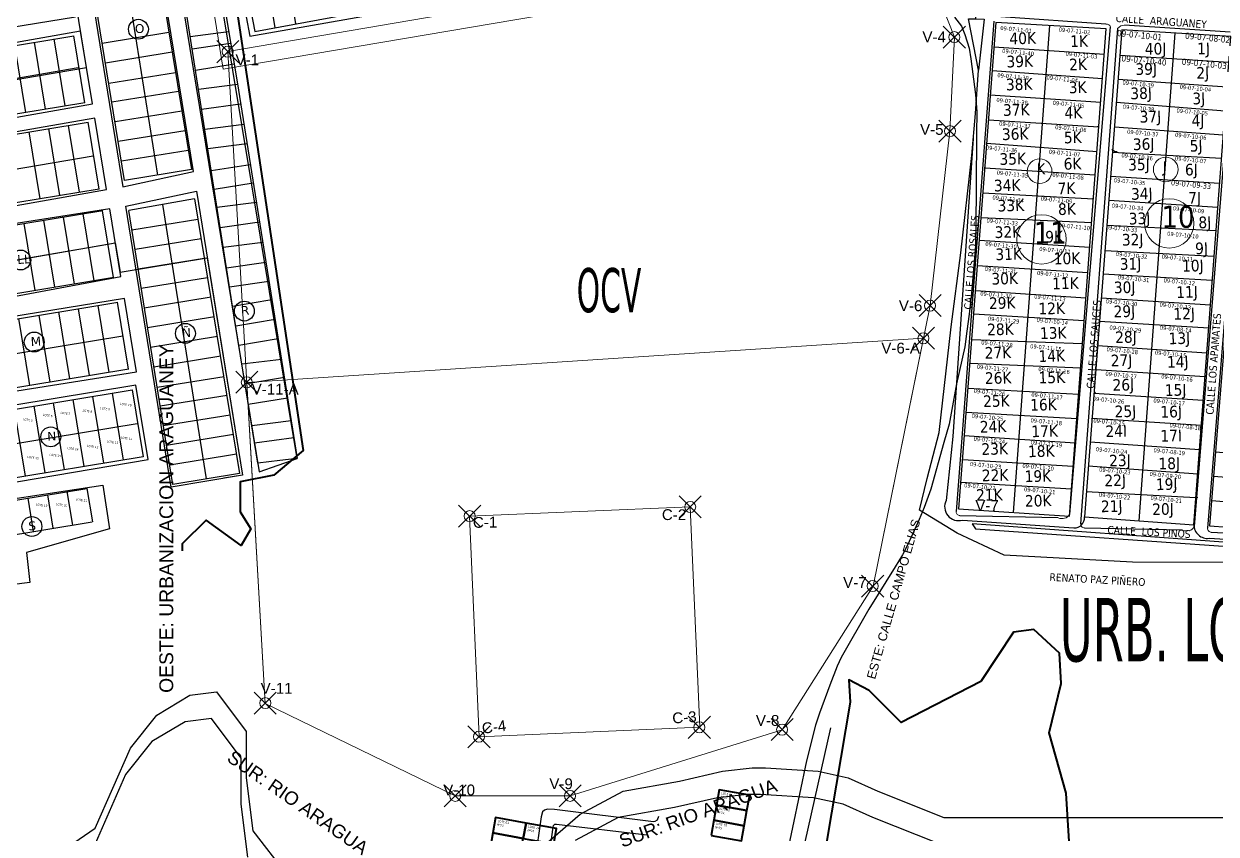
# Model space of a CAD drawing. Header units: metres. Extents: x 2 to 659295185, y -28 to 1124222152.
# Drawn here: x 658699 to 659239, y 1123598 to 1123965 of the extents above; entities that cross this region are included whole.
import ezdxf
from ezdxf.enums import TextEntityAlignment as Align

# ---------------------------------------------------------------- set-up
doc = ezdxf.new("R2010")
doc.units = ezdxf.units.M
doc.header["$MEASUREMENT"] = 0
doc.header["$PDMODE"] = 35
doc.header["$PDSIZE"] = 5
for name, color, linetype in [('CALLES', 1, 'CONTINUOUS'), ('Cota', 3, 'CONTINUOUS'), ('CURVAS', 2, 'CONTINUOUS'), ('División Parroquial', 130, 'CONTINUOUS'), ('FORMATO', 7, 'CONTINUOUS'), ('LOTES DE TERRENO PARA URBANIZAR', 1, 'CONTINUOUS'), ('MANZANA', 30, 'CONTINUOUS'), ('Numero de manzana', 6, 'CONTINUOUS'), ('Parcelas', 140, 'CONTINUOUS'), ('TEXTOS', 7, 'CONTINUOUS')]:
    doc.layers.add(name, color=color, linetype=linetype)
doc.layers.add('Cuadro UTM', color=253, linetype='CONTINUOUS', lineweight=13)
doc.styles.add('ARIAL', font='txt')
doc.styles.add('Arial .80', font='arial.ttf', dxfattribs={"height": 0.8})
doc.styles.add('ROMAN', font='verdana.ttf')
doc.styles.get("Standard").update_dxf_attribs({"font": 'tahoma.ttf'})

msp = doc.modelspace()

# ---------------------------------------------------------------- linework, layer by layer
at = {"layer": 'Cota', "lineweight": 0}
for p, q in [((658799.6315, 1123802.2474), (659105.9758, 1123822.3009)), ((659105.9758, 1123822.3009), (659083.1825, 1123709.883)), ((658808.0173, 1123656.764), (658799.6315, 1123802.2474)), ((659083.1825, 1123709.883), (659041.9725, 1123644.949)), ((659041.9725, 1123644.949), (658946.007, 1123614.9876))]:
    msp.add_line(p, q, dxfattribs=at)
msp.add_lwpolyline([(658790.9996, 1123951.9988), (659095.0182, 1124003.9893), (659114.5537, 1123972.3316), (659119.9817, 1123958.563), (659118.0011, 1123915.9934), (659109.0025, 1123836.9926), (659083.1825, 1123709.883), (659041.9725, 1123644.949), (658946.007, 1123614.9876), (658894.0015, 1123615.0018), (658808.0173, 1123656.764), (658790.9996, 1123951.9988)], dxfattribs=at)
msp.add_lwpolyline([(658904.7748, 1123641.7641), (659004.6834, 1123646.0375), (659000.41, 1123745.9462), (658900.5014, 1123741.6728)], close=True, dxfattribs=at)
for p in [(659119.9892, 1123958.5487), (658791, 1123952), (659118, 1123916), (659109, 1123837), (659105.9961, 1123822.2191), (658799.6328, 1123802.2815), (659000.3949, 1123745.8413), (658900.5199, 1123741.6795), (659083, 1123710), (658808, 1123657), (658904.7596, 1123641.7873), (659004.5334, 1123646.0227), (659042, 1123645), (658894, 1123615), (658946, 1123615)]:
    msp.add_point(p, dxfattribs=at)
at = {"layer": 'CURVAS', "lineweight": 0}
msp.add_lwpolyline([(658765, 1124093), (658919, 1124152), (658948, 1124164), (658947, 1124144), (659045, 1124152), (659047, 1124141), (659059, 1124068), (659060, 1124062), (659063, 1124054), (659073, 1124027), (659095, 1123996), (658789, 1123944), (658765, 1124093)], dxfattribs=at)
at = {"layer": 'División Parroquial', "color": 1, "flags": 128}
for points in [[(658707.221, 1123584.0423), (658731.0515, 1123600.4089), (658746.9577, 1123636.6416), (658758.9389, 1123651.5985), (658773.9134, 1123660.5767), (658785.8863, 1123662.0764), (658799.3683, 1123644.12), (658799.3683, 1123623.1743), (658802.3615, 1123599.2392), (658817.336, 1123579.7831)], [(658800.1091, 1123587.2377), (658797.1159, 1123611.1729), (658797.1159, 1123632.1186), (658783.634, 1123650.0749), (658771.661, 1123648.5752), (658756.6865, 1123639.5971), (658744.7053, 1123624.6401), (658728.7991, 1123588.4075)], [(658928.1354, 1123587.2616), (658950.5888, 1123606.7176), (658970.0573, 1123617.1855), (658995.5122, 1123621.6746), (659014.9724, 1123626.1637), (659028.4543, 1123627.6634), (659034.4408, 1123627.6634), (659058.395, 1123626.1637), (659071.877, 1123623.1743), (659085.3507, 1123617.1855), (659115.2913, 1123605.218), (659160.2147, 1123605.218), (659191.6561, 1123605.218), (659217.111, 1123605.218), (659263.5269, 1123605.218)], [(659113.0389, 1123593.2165), (659083.0983, 1123605.1841), (659069.6246, 1123611.1729), (659056.1426, 1123614.1622), (659032.1884, 1123615.6619), (659026.202, 1123615.6619), (659012.72, 1123614.1622), (658993.2598, 1123609.6732), (658967.8049, 1123605.1841), (658948.3364, 1123594.7162)]]:
    msp.add_lwpolyline(points, dxfattribs=at)
at = {"layer": 'LOTES DE TERRENO PARA URBANIZAR', "color": 1, "lineweight": 40}
msp.add_lwpolyline([(659072.7894, 1123657.4842), (659026, 1123380), (659019.7909, 1123005.829), (659033.5997, 1122962.9141), (659104.7201, 1122938.6791), (659352.0639, 1122938.6791), (659346.6933, 1123609.9467), (659281.6065, 1123623.4935), (659230.2389, 1123569.2158), (659174.1052, 1123560.5751), (659170.6812, 1123616.2251), (659162.9685, 1123643.6172), (659168.3503, 1123665.9503), (659167.5241, 1123679.5991), (659155.9311, 1123690.3511), (659146.8233, 1123689.1111), (659131.9223, 1123666.778), (659095.9791, 1123648.1586), (659081.4161, 1123662.6427), (659072.1816, 1123667.5974), (659072.7894, 1123657.4842)], dxfattribs=at)
at = {"layer": 'MANZANA', "lineweight": -3}
for p, q in [((658795, 1123991), (658801, 1123959)), ((658801, 1123959), (658937, 1123983))]:
    msp.add_line(p, q, dxfattribs=at)
at = {"layer": 'MANZANA', "lineweight": -2}
for p, q in [((659137.8891, 1123965.7273), (659120.8022, 1123743.7312)), ((659188.627, 1123964.4806), (659140.9613, 1123967.6882)), ((659172.2809, 1123742.5101), (659190.6428, 1123963.19)), ((659193.9279, 1123962.4297), (659177.1702, 1123738.1365)), ((659244.8931, 1123960.7798), (659197.0483, 1123964.0116)), ((659228.6488, 1123736.9155), (659246.5223, 1123958.7946)), ((659252.5803, 1123958.251), (659234.5852, 1123736.2098)), ((659191.219, 1123907.8118), (659192.4312, 1123906.932)), ((659192.4312, 1123906.932), (659193.7505, 1123906.712)), ((659122.538, 1123741.9531), (659166.9575, 1123740.9925)), ((659178.906, 1123736.3585), (659223.3255, 1123735.3979)), ((659236.3211, 1123734.4317), (659282.1032, 1123731.7804)), ((659081.2607, 1123699.6142), (659068.76, 1123677.6587)), ((659066.9129, 1123673.7795), (659063.6641, 1123665.1312)), ((659068.76, 1123677.6587), (659066.9129, 1123673.7795)), ((659063.6641, 1123665.1312), (659058.898, 1123652.5038)), ((659058.898, 1123652.5038), (659057.0591, 1123647.0749)), ((659057.0591, 1123647.0749), (659053.0846, 1123630.7982)), ((659053.0846, 1123630.7982), (659041.8126, 1123577.4391)), ((658934.4022, 1123608.5927), (658933.5281, 1123607.7029)), ((658935.8205, 1123609.0426), (658934.4022, 1123608.5927)), ((658938.8879, 1123608.8327), (658935.8205, 1123609.0426)), ((658983.7371, 1123603.1738), (658938.8879, 1123608.8327)), ((658932.8767, 1123605.4934), (658920.0132, 1123516.9514)), ((658933.5281, 1123607.7029), (658932.8767, 1123605.4934)), ((658984.3885, 1123603.3938), (658983.7371, 1123603.1738)), ((658985.3698, 1123604.0636), (658984.3885, 1123603.3938)), ((658986.0212, 1123605.6133), (658985.3698, 1123604.0636)), ((658938.1623, 1123600.8643), (658927.4427, 1123522.8502)), ((658938.2695, 1123601.4242), (658938.1623, 1123600.8643)), ((658938.9209, 1123602.084), (658938.2695, 1123601.4242)), ((658939.9104, 1123602.094), (658938.9209, 1123602.084)), ((658980.6944, 1123597.185), (658939.9104, 1123602.094))]:
    msp.add_line(p, q, dxfattribs=at)
at = {"layer": 'MANZANA'}
msp.add_line((659063.9653, 1123645.81), (659050.8467, 1123587.4106), dxfattribs=at)
at = {"layer": 'MANZANA', "lineweight": -3}
for points in [[(658822.5072, 1123767.8151), (658768.3102, 1124095.0686), (658750.9922, 1124092.7249), (658805.1983, 1123761.768)], [(658775.4249, 1123897.669), (658751.4275, 1124045.6595), (658719.2215, 1124040.9664), (658743.4449, 1123890.8118)], [(658633.7142, 1123945.2986), (658638.8058, 1123912.4041), (658729.7483, 1123928.3124), (658724.3152, 1123961.2739)], [(658639.7914, 1123906.0371), (658644.8348, 1123873.4536), (658736.1416, 1123889.5262), (658730.8121, 1123921.8588)], [(658797.6705, 1123760.2421), (658765.3441, 1123754.7716), (658744.8476, 1123882.0979), (658776.8616, 1123888.7937)], [(658645.907, 1123866.5271), (658651.0813, 1123833.0985), (658742.6345, 1123850.1351), (658737.5706, 1123880.8566)], [(658652.2995, 1123825.2284), (658657.3957, 1123792.3043), (658749.7344, 1123807.0619), (658744.2795, 1123840.1555)], [(658657.0941, 1123785.6708), (658662.3589, 1123751.6571), (658754.9528, 1123767.3443), (658749.4075, 1123800.9861)], [(658737.5355, 1123735.957), (658699.8776, 1123725.1896), (658701.4442, 1123711.6927), (658670.4924, 1123707.6927), (658664.7072, 1123745.068), (658734.4616, 1123755.6461)]]:
    msp.add_lwpolyline(points, close=True, dxfattribs=at)
at = {"layer": 'MANZANA', "lineweight": 40}
msp.add_lwpolyline([(658776.2169, 1124096.1972), (658825.1247, 1123771.4595), (658811.9322, 1123760.2833), (658796.6858, 1123757.1534), (658796.6858, 1123743.5904), (658801.4895, 1123735.8699), (658797.1035, 1123728.358), (658781.2306, 1123739.8344), (658770.3703, 1123729.1927), (658770.3703, 1123725.9071)], dxfattribs=at)
at = {"layer": 'MANZANA', "lineweight": -3}
for points in [[(658541.6146, 1123913.2272), (658727.0317, 1123944.7932), (658721.2798, 1123980.1168), (658761.0109, 1123986.5594)], [(658528.9844, 1123828.6), (658740.1026, 1123865.4958), (658742.2922, 1123852.2117), (658781.7493, 1123858.5987), (658797.6705, 1123760.2421), (658789.2815, 1123758.8225)]]:
    msp.add_lwpolyline(points, dxfattribs=at)
at = {"layer": 'MANZANA', "lineweight": -2}
msp.add_lwpolyline([(659120.0574, 1123967.6596), (659123.1496, 1123963.4705), (659124.807, 1123959.7212), (659126.6953, 1123953.6425), (659127.4869, 1123948.6735), (659129.5319, 1123932.5268), (659130.1173, 1123924.6784), (659130.0513, 1123914.8404), (659129.8287, 1123890.6153), (659129.6885, 1123873.2489), (659129.5071, 1123864.0707), (659127.7425, 1123842.6051), (659126.687, 1123833.087), (659125.6233, 1123825.4486), (659124.6751, 1123818.26), (659120.9149, 1123801.5434), (659117.6001, 1123783.3871), (659115.2253, 1123775.0788), (659109.4038, 1123753.8232), (659106.2621, 1123745.6248), (659103.9862, 1123740.086), (659098.7749, 1123728.5583), (659096.4908, 1123724.1192), (659093.1182, 1123718.6903), (659081.2607, 1123699.6142)], dxfattribs=at)
at = {"layer": 'MANZANA', "lineweight": 0}
for centre, radius, start, end in [((659188.8966, 1123962.6821), 1.8186, 16.217669, 98.52458), ((659197.0273, 1123960.0676), 3.8969, 86.204519, 142.689081), ((659122.508, 1123743.6417), 1.6888, 177.343779, 271.018386), ((659168.7688, 1123744.6312), 4.1029, 243.867561, 328.87158), ((659178.876, 1123738.047), 1.6888, 177.343779, 271.018386), ((659225.1367, 1123739.0365), 4.1029, 243.867561, 328.87158), ((659236.291, 1123736.1203), 1.6888, 177.343779, 271.018386)]:
    msp.add_arc(centre, radius, start, end, dxfattribs=at)
at = {"layer": 'Numero de manzana', "lineweight": -2}
for centre in [(658750.5547, 1123962.1359), (658697.2758, 1123857.6255), (658798.5196, 1123834.5206), (658703.3753, 1123820.5), (658771.837, 1123824.4216), (658710.8743, 1123777.5606), (658702.308, 1123736.9774)]:
    msp.add_circle(centre, 4.5001, dxfattribs=at)
at = {"layer": 'Numero de manzana', "lineweight": 0}
for centre, radius in [((659158.5979, 1123897.8791), 5.5864), ((659215.6855, 1123898.6523), 5.5864), ((659217.2911, 1123874.2303), 11.1727), ((659159.4462, 1123867.0047), 11.1727)]:
    msp.add_circle(centre, radius, dxfattribs=at)
at = {"layer": 'Parcelas', "lineweight": -3}
for p, q in [((658821.883, 1123964.5345), (658817.3189, 1123992.6631)), ((658812.5421, 1123962.8031), (658807.6265, 1123991.0905)), ((658759.4174, 1123896.1292), (658746.728, 1123975.9799)), ((658761.4195, 1123978.3615), (658774.5697, 1123898.5845)), ((658744.263, 1123893.6774), (658731.3262, 1123973.4833)), ((658722.1017, 1123967.6246), (658633.4302, 1123953.1102)), ((658632.6499, 1123944.6188), (658721.3089, 1123959.185)), ((658726.2288, 1123928.8798), (658721.2514, 1123959.1756)), ((658764.3471, 1123960.6011), (658734.2064, 1123955.7152)), ((658699.6436, 1123924.512), (658694.6661, 1123954.8078)), ((658708.5245, 1123925.9711), (658703.5471, 1123956.2669)), ((658717.4054, 1123927.4302), (658712.428, 1123957.726)), ((658765.813, 1123951.7078), (658735.6487, 1123946.818)), ((658635.1262, 1123929.5228), (658723.2796, 1123944.8066)), ((658767.3455, 1123942.411), (658737.1442, 1123937.5922)), ((658768.7406, 1123933.9474), (658738.529, 1123929.05)), ((658726.2864, 1123928.8893), (658637.4508, 1123914.2941)), ((658770.2044, 1123925.0672), (658739.9691, 1123920.1659)), ((658639.1365, 1123905.4976), (658727.7955, 1123920.0639)), ((658715.011, 1123886.8499), (658710.0336, 1123917.1457)), ((658723.892, 1123888.309), (658718.9145, 1123918.6048)), ((658732.7153, 1123889.7586), (658727.7379, 1123920.0544)), ((658771.7155, 1123916.1947), (658741.4092, 1123911.2819)), ((658706.1301, 1123885.3908), (658701.1527, 1123915.6866)), ((658773.1557, 1123907.3106), (658742.8493, 1123902.3979)), ((658641.9541, 1123889.6032), (658730.1076, 1123904.887)), ((658774.5697, 1123898.5845), (658744.211, 1123893.665)), ((658732.7729, 1123889.7681), (658643.9373, 1123875.1729)), ((658775.9273, 1123885.404), (658746.2079, 1123880.0166)), ((658775.9273, 1123885.404), (658796.387, 1123760.9587)), ((658645.7193, 1123865.4304), (658734.3783, 1123879.9967)), ((658730.4748, 1123848.2418), (658725.4974, 1123878.5376)), ((658739.2982, 1123849.6914), (658734.3207, 1123879.9872)), ((658766.0807, 1123756.0459), (658746.2079, 1123880.0166)), ((658781.3144, 1123758.5109), (658761.5499, 1123882.7103)), ((658703.8189, 1123843.8624), (658698.8414, 1123874.1581)), ((658712.7129, 1123845.3236), (658707.7355, 1123875.6194)), ((658721.5939, 1123846.7827), (658716.6164, 1123877.0785)), ((658777.4728, 1123876.028), (658747.6267, 1123871.1899)), ((658648.537, 1123849.536), (658736.6904, 1123864.8198)), ((658778.9268, 1123867.207), (658749.0455, 1123862.3631)), ((658780.3809, 1123858.386), (658750.4643, 1123853.5364)), ((658739.3557, 1123849.7009), (658650.5201, 1123835.1057)), ((658781.8349, 1123849.565), (658751.7651, 1123844.6906)), ((658783.5022, 1123840.7769), (658753.1959, 1123835.8642)), ((658652.5354, 1123823.9433), (658741.1944, 1123838.5095)), ((658728.41, 1123805.2955), (658723.4326, 1123835.5913)), ((658737.2909, 1123806.7546), (658732.3135, 1123837.0504)), ((658746.1143, 1123808.2042), (658741.1369, 1123838.5)), ((658701.3372, 1123800.8476), (658696.4349, 1123831.1557)), ((658710.635, 1123802.3752), (658705.6576, 1123832.6709)), ((658719.5291, 1123803.8364), (658714.5516, 1123834.1322)), ((658784.9423, 1123831.8929), (658754.636, 1123826.9801)), ((658654.8476, 1123808.7664), (658743.5066, 1123823.3326)), ((658786.3824, 1123823.0088), (658756.0761, 1123818.0961)), ((658787.8247, 1123814.1117), (658757.5184, 1123809.199)), ((658746.1719, 1123808.2137), (658657.3363, 1123793.6185)), ((658789.3324, 1123804.8106), (658759.0139, 1123799.9731)), ((658659.0545, 1123784.2642), (658747.7135, 1123798.8305)), ((658743.81, 1123767.0756), (658738.8326, 1123797.3714)), ((658747.7135, 1123798.8305), (658752.6909, 1123768.5347)), ((658717.1541, 1123762.6962), (658712.1766, 1123792.9919)), ((658726.0481, 1123764.1574), (658721.0707, 1123794.4532)), ((658734.9291, 1123765.6165), (658729.9516, 1123795.9123)), ((658790.705, 1123796.3436), (658760.3986, 1123791.4309)), ((658699.3922, 1123759.778), (658694.4148, 1123790.0738)), ((658708.2862, 1123761.2392), (658703.384, 1123791.5474)), ((658792.1451, 1123787.4596), (658761.8388, 1123782.5469)), ((658661.3666, 1123769.0873), (658750.0256, 1123783.6536)), ((658793.5852, 1123778.5756), (658763.2789, 1123773.6628)), ((658752.6909, 1123768.5347), (658663.8553, 1123753.9395)), ((658795.0253, 1123769.6915), (658764.719, 1123764.7788)), ((658796.387, 1123760.9587), (658766.0807, 1123756.0459)), ((658683.4289, 1123747.0627), (658727.2525, 1123754.2405)), ((658727.2525, 1123754.2405), (658729.7413, 1123739.0927)), ((658703.0984, 1123734.7154), (658700.6097, 1123749.8633)), ((658711.9794, 1123736.1745), (658709.4907, 1123751.3224)), ((658720.8603, 1123737.6336), (658718.3716, 1123752.7814)), ((658685.9211, 1123731.8932), (658729.5647, 1123739.0636))]:
    msp.add_line(p, q, dxfattribs=at)
at = {"layer": 'Parcelas'}
for points in [[(658767.843, 1124102.007), (658795.2368, 1123938.3374), (658822.5072, 1123767.8151), (658814.5164, 1123766.8116), (658804.5712, 1123765.6042), (658793.3297, 1123835.7838), (658781.3665, 1123911.7237), (658767.4962, 1124000.4937), (658751.1986, 1124095.1585), (658767.843, 1124101.7469)], [(659245.5766, 1123720.6496), (659200.6244, 1123720.8755), (659142.5706, 1123724.0379), (659121.3369, 1123733.9771), (659104.1692, 1123744.3681), (659107.7027, 1123758.7217), (659113.0581, 1123779.5311), (659118.5665, 1123827.4233), (659122.8507, 1123860.9325), (659127.9001, 1123904.9995), (659129.5832, 1123923.9728), (659130.9603, 1123943.5581), (659126.37, 1123966.8157), (659129.7362, 1123966.8157), (659130.5013, 1123975.3842), (659121.1676, 1123975.6903), (659092.0957, 1124020.9813), (659083.6801, 1124034.9052), (659072.6634, 1124061.07), (659209.9136, 1124054.1845), (659277.0851, 1124050.3593)], [(659172.1201, 1123741.5845), (659188.7982, 1123962.3784), (659138.7638, 1123965.1325), (659121.9327, 1123744.9507)], [(659129.7362, 1123966.8157), (659133.5615, 1123966.6627), (659130.9603, 1123943.5581)], [(658774.0107, 1123958.8008), (658791.4138, 1123961.1786)], [(659146.8332, 1123743.2806), (659163.2723, 1123963.7835)], [(659228.4278, 1123737.7592), (659245.106, 1123958.8591), (659195.8367, 1123961.9193), (659178.8525, 1123741.2785)], [(659203.678, 1123739.5162), (659220.014, 1123960.4176)], [(658774.8735, 1123953.2791), (658792.296, 1123955.9076)], [(659187.9169, 1123950.7121), (659137.9105, 1123953.9695)], [(659301.1077, 1123953.9628), (659253.3685, 1123957.482), (659235.4663, 1123737.3002)], [(659235.4663, 1123737.3002), (659285.3477, 1123733.628), (659301.1077, 1123953.9628)], [(659244.2153, 1123947.0522), (659194.9423, 1123950.3005)], [(658776.3742, 1123943.6743), (658793.8629, 1123946.5462)], [(659187.0886, 1123939.7464), (659137.0912, 1123943.2513)], [(659194.1173, 1123939.5826), (659243.3873, 1123936.0748)], [(658777.7233, 1123935.0401), (658795.4058, 1123937.2808)], [(659186.2798, 1123929.039), (659136.2486, 1123932.2288)], [(658779.1468, 1123925.9299), (658796.8279, 1123928.3886)], [(659193.3174, 1123929.1924), (659242.5673, 1123925.2037)], [(658780.5633, 1123916.8646), (658798.3089, 1123919.1278)], [(659135.3961, 1123921.0774), (659185.4437, 1123917.9698), (659184.6677, 1123918.018)], [(659192.4465, 1123917.8778), (659241.7481, 1123914.344)], [(659128.5794, 1123912.6576), (659119.3315, 1123777.6949), (659116.2713, 1123748.776)], [(658781.9272, 1123908.1645), (658799.7131, 1123910.3472)], [(659184.5924, 1123906.6998), (659134.5777, 1123910.3707)], [(659191.5746, 1123906.5514), (659240.9527, 1123903.8002)], [(658783.4933, 1123898.2235), (658801.2211, 1123900.9174)], [(659183.7844, 1123896.0039), (659133.7244, 1123899.2077), (659133.7593, 1123899.6641), (659133.7351, 1123899.3482)], [(659190.7379, 1123895.6815), (659240.0948, 1123892.4267)], [(658784.8419, 1123889.6625), (658802.5491, 1123892.6135)], [(658786.1197, 1123881.5511), (658803.9582, 1123883.8025)], [(659132.8711, 1123888.0447), (659182.9819, 1123885.3797), (659182.5161, 1123885.4044)], [(659189.8904, 1123884.6711), (659239.2791, 1123881.613)], [(658787.5672, 1123872.3626), (658805.3759, 1123874.9373)], [(659132.0177, 1123876.8817), (659182.166, 1123874.5776)], [(659189.0302, 1123873.4969), (659238.4803, 1123871.0232)], [(658788.9671, 1123863.4766), (658806.8521, 1123865.7071)], [(659131.2324, 1123866.6082), (659181.3227, 1123863.4137)], [(659188.1466, 1123862.0184), (659237.6055, 1123859.4257)], [(658790.4441, 1123854.101), (658808.3082, 1123856.6018)], [(659130.3558, 1123855.141), (659180.4644, 1123852.0518)], [(659187.3243, 1123851.3357), (659236.782, 1123848.5087)], [(658791.8011, 1123845.4867), (658809.6767, 1123848.0444)], [(659129.4909, 1123843.8258), (659179.5893, 1123840.466)], [(658793.1701, 1123836.7965), (658811.0004, 1123839.7675)], [(659235.9327, 1123837.25), (659186.475, 1123840.3019)], [(658794.5918, 1123827.9045), (658812.416, 1123830.9159)], [(659128.6823, 1123833.2481), (659178.8132, 1123830.192)], [(659235.1471, 1123826.8353), (659185.6707, 1123829.8531)], [(658796.0074, 1123819.0667), (658813.8359, 1123822.0372)], [(659127.7932, 1123821.6171), (659178.0265, 1123819.7774)], [(659234.2943, 1123815.5307), (659184.815, 1123818.7374), (659185.1368, 1123818.7165)], [(658797.3624, 1123810.6077), (658815.3326, 1123812.6784)], [(659126.9757, 1123810.922), (659177.1939, 1123808.7542)], [(659233.4832, 1123804.7773), (659183.9864, 1123807.9727)], [(658798.8117, 1123801.5603), (658816.6335, 1123804.5436)], [(659176.2825, 1123796.689), (659126.0982, 1123799.4432)], [(659232.6746, 1123794.0583), (659183.1542, 1123797.1612), (659183.9019, 1123797.7393)], [(658800.2793, 1123792.398), (658818.1097, 1123795.3133)], [(659175.4507, 1123785.6773), (659125.269, 1123788.596), (659125.2655, 1123788.5495)], [(658801.839, 1123782.6609), (658819.7642, 1123784.9672)], [(659231.813, 1123782.636), (659182.2904, 1123785.9402), (659182.2913, 1123785.9519), (659182.303, 1123786.104)], [(658803.0993, 1123774.7935), (658820.9927, 1123777.2855)], [(659174.6269, 1123774.7717), (659124.4578, 1123777.9834)], [(659230.9869, 1123771.6845), (659181.4573, 1123775.117), (659181.7493, 1123775.0968)], [(659287.702, 1123766.5428), (659238.1777, 1123770.6475)], [(659123.642, 1123767.3116), (659173.8305, 1123764.228)], [(659180.6332, 1123764.4109), (659230.1721, 1123760.8823)], [(659237.2982, 1123759.8304), (659286.9468, 1123755.9844)], [(659173.0455, 1123753.8363), (659122.8477, 1123756.9209), (659123.3196, 1123756.8919)], [(659179.7388, 1123752.792), (659229.3538, 1123750.0341), (659230.264, 1123750.3061)], [(659236.3973, 1123748.7501), (659286.1465, 1123744.7953)], [(659121.9327, 1123744.9507), (659172.1201, 1123741.5845)], [(659123.6158, 1123739.9014), (659174.1092, 1123736.3822)], [(659128.0531, 1123738.2183), (659129.5832, 1123735.9231), (659250.4613, 1123727.5076), (659284.4296, 1123724.9064), (659350.8361, 1123731.1798), (659405.4646, 1123727.5299)], [(659405.6224, 1123729.6604), (659350.9891, 1123733.475), (659285.3477, 1123727.0485), (659248.0132, 1123729.4967), (659128.0531, 1123738.2183)], [(659178.8525, 1123741.2785), (659228.4278, 1123737.7592)], [(659235.3133, 1123731.6388), (659285.9597, 1123728.5786)]]:
    msp.add_lwpolyline(points, dxfattribs=at)
at = {"layer": 'Parcelas', "lineweight": -3}
msp.add_lwpolyline([(658797.822, 1123989.4996), (658803.2012, 1123961.0718), (658933.4845, 1123985.2199), (658928.7535, 1124010.7442), (658797.822, 1123989.4996)], dxfattribs=at)
at = {"layer": 'Parcelas', "lineweight": 40}
for points in [[(659012.3045, 1123610.8515), (659026.0822, 1123608.3665), (659027.3247, 1123615.2554), (659013.547, 1123617.7403), (659012.3045, 1123610.8515)], [(659011.062, 1123603.9626), (659024.8397, 1123601.4777), (659026.0822, 1123608.3665), (659012.3045, 1123610.8515), (659011.062, 1123603.9626)], [(658911.0441, 1123598.2454), (658924.8218, 1123595.7604), (658926.0642, 1123602.6493), (658912.2865, 1123605.1342), (658911.0441, 1123598.2454)], [(659009.8196, 1123597.0738), (659023.5973, 1123594.5888), (659024.8397, 1123601.4777), (659011.062, 1123603.9626), (659009.8196, 1123597.0738)], [(658909.8016, 1123591.3565), (658923.5793, 1123588.8716), (658924.8218, 1123595.7604), (658911.0441, 1123598.2454), (658909.8016, 1123591.3565)], [(658924.8218, 1123595.7604), (658938.5995, 1123593.2755), (658939.8419, 1123600.1643), (658926.0642, 1123602.6493), (658924.8218, 1123595.7604)]]:
    msp.add_lwpolyline(points, dxfattribs=at)
at = {"layer": 'Parcelas'}
for centre, radius, start, end in [((659121.834, 1123745.9032), 6.2607, 152.685949, 286.535427), ((659174.4487, 1123740.7989), 4.4298, 265.604271, 6.21449), ((659234.5228, 1123737.6827), 6.0954, 179.280843, 277.452078)]:
    msp.add_arc(centre, radius, start, end, dxfattribs=at)

# ---------------------------------------------------------------- texts
at = {"layer": 'CALLES', "color": 0}
for s, rotation, p in [('CALLE  ARAGUANEY', 355.938602, (659213.6651, 1123965.7636)), ('CALLE LOS ROSALES', 85.574425, (659127.7426, 1123856.599)), ('CALLE LOS SAUCES', 85.574425, (659183.1263, 1123819.4804)), ('CALLE LOS APAMATES', 85.574425, (659237.3054, 1123810.5659)), ('CALLE  LOS PINOS', 356.891411, (659208.1066, 1123734.5199)), ('RENATO PAZ PIÑERO ', 356.891411, (659185.4559, 1123713.3322))]:
    msp.add_text(s, height=3.5, rotation=rotation, dxfattribs=at).set_placement(p, align=Align.MIDDLE)
at = {"layer": 'Cuadro UTM', "color": 0, "linetype": 'Continuous', "char_height": 4.89618, "width": 23.27943, "attachment_point": 5, "style": 'Arial .80'}
for s, insert in [('V-4', (659110.8454, 1123958.6738)), ('V-1', (658799.8609, 1123948.2721)), ('V-5', (659109.7874, 1123916.7442)), ('V-6', (659100.1797, 1123836.9067)), ('V-6-A', (659095.6677, 1123817.7268)), ('V-11-A', (658812.4756, 1123799.1341)), ('V-7', (659134.8028, 1123746.4773)), ('V-7', (659074.9443, 1123711.6392)), ('V-11', (658813.1225, 1123663.7227)), ('V-8', (659035.4415, 1123649.1177)), ('V-10', (658895.7624, 1123617.633)), ('V-9', (658941.9288, 1123620.4496))]:
    msp.add_mtext(s, dxfattribs=dict(at, insert=insert))
for s, insert, rotation in [('C-2', (658993.0772, 1123742.2919), 359.660804), ('C-1', (658907.5083, 1123738.846), 0.992327), ('C-3', (658997.7891, 1123650.5273), 4.349394), ('C-4', (658911.5625, 1123646.1804), 7.015273)]:
    msp.add_mtext(s, dxfattribs=dict(at, insert=insert, rotation=rotation))
at = {"layer": 'FORMATO', "style": 'ARIAL'}
for s, height, rotation, p in [('OESTE: URBANIZACION ARAGUANEY', 6.257647, 89.999775, (658766.3018, 1123740.556, 2.0441)), ('ESTE: CALLE CAMPO ELIAS', 4.005121, 74.07789, (659094.3573, 1123703.5463, 1.3083)), ('SUR: RIO ARAGUA', 6.025091, 325.040882, (658821.0096, 1123609.5158, 1.9682)), ('SUR: RIO ARAGUA', 6.025091, 19.958377, (659004.9599, 1123604.3618, 1.9682))]:
    msp.add_text(s, height=height, rotation=rotation, dxfattribs=at).set_placement(p, align=Align.CENTER)
at = {"layer": 'Numero de manzana', "lineweight": -2, "style": 'ROMAN'}
for s, p in [('O', (658749.0736, 1123960.3307)), ('LL', (658695.7947, 1123855.8204)), ('R', (658797.0385, 1123832.7154)), ('Ñ', (658770.3559, 1123822.6164)), ('M', (658701.8942, 1123818.6948)), ('N', (658709.3932, 1123775.7554)), ('S', (658700.8269, 1123735.1723))]:
    msp.add_text(s, height=4, rotation=3.491535, dxfattribs=at).set_placement(p)
at = {"layer": 'Numero de manzana', "lineweight": -2}
for s, height, p in [('K', 5, (659157.2307, 1123896.4887)), ('J', 5, (659214.3183, 1123897.262)), ('10', 10, (659213.7552, 1123872.26)), ('11', 10, (659155.9103, 1123865.0344))]:
    msp.add_text(s, height=height, dxfattribs=at).set_placement(p)
at = {"layer": 'Parcelas', "lineweight": -2}
for s, height, rotation, p in [('09-07-11-01', 1.875, 354.222581, (659140.7199, 1123961.8477)), ('40K', 5.28279, 1.412005, (659144.9873, 1123955.3006)), ('09-07-11-02', 1.875, 354.222581, (659167.1957, 1123961.1516)), ('1K', 5.28279, 1.412005, (659172.4844, 1123954.0459)), ('09-07-10-01', 2.8125, 354.222581, (659193.5124, 1123959.0855)), ('09-07-08-02', 2.8125, 354.222581, (659224.3348, 1123957.8999)), ('40J', 5.28279, 1.412005, (659206.2707, 1123950.5387)), ('1J', 5.28279, 1.412005, (659229.9664, 1123950.6901)), ('09-07-11-40', 1.9, 354.222581, (659141.5405, 1123951.4745)), ('39K', 5.28279, 1.412005, (659143.648, 1123944.843)), ('09-07-11-03', 1.9, 354.222581, (659170.2673, 1123950.1994)), ('2K', 5.28279, 1.412005, (659172.0044, 1123943.499)), ('09-07-10-40', 2.8125, 354.222581, (659195.5507, 1123947.6743)), ('09-07-10-03', 2.8125, 354.222581, (659222.8375, 1123946.1244)), ('39J', 5.28279, 1.412005, (659202.0177, 1123941.4143)), ('2J', 5.28279, 1.412005, (659229.6077, 1123939.7005)), ('09-07-11-39', 1.875, 354.222581, (659139.3815, 1123940.4725)), ('38K', 5.28279, 1.412005, (659143.4053, 1123934.4408)), ('09-07-11-04', 1.875, 354.222581, (659161.6308, 1123939.4287)), ('3K', 5.28279, 1.412005, (659171.8426, 1123933.1318)), ('09-07-10-39', 1.875, 354.222581, (659196.0306, 1123937.167)), ('38J', 5.28279, 1.412005, (659199.7217, 1123930.4175)), ('09-07-10-04', 1.875, 354.222581, (659221.929, 1123935.1974)), ('3J', 5.28279, 1.412005, (659227.8134, 1123928.1137)), ('09-07-11-38', 1.875, 354.222581, (659138.9449, 1123929.2352)), ('37K', 5.28279, 1.412005, (659142.0659, 1123922.8888)), ('09-07-11-05', 1.875, 354.222581, (659164.4779, 1123927.9566)), ('4K', 5.28279, 1.412005, (659169.9053, 1123921.644)), ('09-07-10-38', 1.875, 354.222581, (659196.2085, 1123926.2108)), ('37J', 5.28279, 1.412005, (659203.9378, 1123919.841)), ('09-07-10-05', 1.875, 354.222581, (659220.5096, 1123924.4734)), ('4J', 5.28279, 1.412005, (659227.4469, 1123918.1658)), ('09-07-11-37', 1.875, 354.222581, (659140.177, 1123918.5578)), ('36K', 5.28279, 1.412005, (659141.579, 1123911.9448)), ('09-07-11-06', 1.875, 354.222581, (659165.5367, 1123916.9487)), ('5K', 5.28279, 1.412005, (659169.6561, 1123910.4545)), ('09-07-10-37', 1.875, 354.222581, (659198.1213, 1123914.8904)), ('36J', 5.28279, 1.412005, (659200.8621, 1123907.3736)), ('09-07-10-06', 1.875, 354.222581, (659219.8333, 1123913.4899)), ('5J', 5.28279, 1.412005, (659226.6097, 1123906.6984)), ('09-07-11-36', 1.875, 354.222581, (659134.1925, 1123907.6933)), ('35K', 5.28279, 1.412005, (659140.4804, 1123900.6982)), ('09-07-11-07', 1.875, 354.222581, (659162.6503, 1123905.792)), ('09-07-10-36', 1.875, 354.222581, (659195.5653, 1123904.1643)), ('6K', 5.28279, 1.412005, (659169.5303, 1123898.5213)), ('35J', 5.28279, 1.412005, (659198.7324, 1123898.1624)), ('09-07-10-07', 1.875, 354.222581, (659219.8068, 1123902.7993)), ('6J', 5.28279, 1.412005, (659224.4528, 1123895.9065)), ('09-07-11-35', 1.875, 354.222581, (659139.0668, 1123896.34)), ('09-07-11-08', 1.875, 354.222581, (659164.2771, 1123895.3546)), ('09-07-10-35', 1.875, 354.222581, (659192.1408, 1123892.9252)), ('34K', 5.28279, 1.412005, (659137.9543, 1123888.6972)), ('7K', 5.28279, 1.412005, (659166.784, 1123887.397)), ('34J', 5.28279, 1.412005, (659200.0285, 1123884.9012)), ('09-07-09-33', 2.5, 354.222581, (659217.9808, 1123891.5329)), ('09-07-11-34', 1.875, 354.222581, (659137.1535, 1123885.0998)), ('33K', 5.28279, 1.412005, (659139.6224, 1123879.6147)), ('09-07-11-09', 1.875, 354.222581, (659159.0167, 1123884.6213)), ('7J', 5.28279, 1.412005, (659225.9347, 1123883.1021)), ('8K', 5.28279, 1.412005, (659166.9889, 1123877.9968)), ('09-07-10-34', 1.875, 354.222581, (659191.2314, 1123881.4284)), ('33J', 5.28279, 1.412005, (659198.9847, 1123873.7172)), ('09-07-10-09', 1.875, 354.222581, (659218.8394, 1123880.1861)), ('09-07-11-33', 1.875, 354.222581, (659134.4747, 1123874.6502)), ('32K', 5.28279, 1.412005, (659138.2832, 1123867.5763)), ('09-07-11-10', 1.875, 354.222581, (659167.084, 1123872.4997)), ('09-07-10-33', 1.875, 354.222581, (659188.4962, 1123871.6301)), ('8J', 5.28279, 1.412005, (659230.5505, 1123871.9893)), ('9K', 5.28279, 1.412005, (659161.208, 1123865.5006)), ('32J', 5.28279, 1.412005, (659195.8985, 1123864.1362)), ('09-07-10-10', 1.875, 354.222581, (659216.2717, 1123868.6951)), ('09-07-11-30', 1.875, 354.222581, (659133.9385, 1123864.0957)), ('31K', 5.28279, 1.412005, (659138.6452, 1123857.5611)), ('09-07-10-11', 1.875, 354.222581, (659158.3549, 1123861.8026)), ('9J', 5.28279, 1.412005, (659229.0671, 1123860.236)), ('10K', 5.28279, 1.412005, (659165.0498, 1123855.5856)), ('09-07-10-32', 1.875, 354.222581, (659193.0536, 1123859.5498)), ('31J', 5.28279, 1.412005, (659194.9211, 1123853.1727)), ('09-07-10-11', 1.875, 354.222581, (659213.8059, 1123858.3258)), ('10J', 5.28279, 1.412005, (659223.1347, 1123852.3603)), ('09-07-11-31', 1.875, 354.222581, (659133.7366, 1123852.7756)), ('30K', 5.28279, 1.412005, (659136.8187, 1123846.4955)), ('09-07-11-12', 1.875, 354.222581, (659157.3381, 1123850.9386)), ('11K', 5.28279, 1.412005, (659164.3233, 1123844.3397)), ('30J', 5.28279, 1.412005, (659192.2635, 1123842.5499)), ('09-07-10-31', 1.875, 354.222581, (659193.9683, 1123848.9764)), ('09-07-10-12', 1.875, 354.222581, (659214.6549, 1123847.5549)), ('11J', 5.28279, 1.412005, (659220.5034, 1123840.4152)), ('09-07-11-30', 1.875, 354.222581, (659131.6586, 1123841.6041)), ('29K', 5.28279, 1.412005, (659135.7229, 1123835.4298)), ('09-07-11-13', 1.875, 354.222581, (659156.0509, 1123840.2799)), ('12K', 5.28279, 1.412005, (659158.0967, 1123832.964)), ('09-07-10-30', 1.875, 354.222581, (659188.5125, 1123838.1311)), ('29J', 5.28279, 1.412005, (659192.144, 1123831.6798)), ('09-07-10-13', 1.875, 354.222581, (659212.8375, 1123836.5728)), ('12J', 5.28279, 1.412005, (659219.1878, 1123830.6201)), ('09-07-11-29', 1.875, 354.222581, (659135.1024, 1123830.2286)), ('09-07-10-14', 1.875, 354.222581, (659157.1385, 1123829.5885)), ('28K', 5.28279, 1.412005, (659134.8707, 1123823.513)), ('13K', 5.28279, 1.412005, (659158.798, 1123821.8515)), ('09-07-10-29', 1.9, 354.222581, (659190.1313, 1123826.1732)), ('28J', 5.28279, 1.412005, (659192.8623, 1123820.0179)), ('09-07-08-14', 1.9, 354.222581, (659212.9645, 1123826.1574)), ('13J', 5.28279, 1.412005, (659217.0354, 1123819.4801)), ('09-07-11-28', 1.875, 354.222581, (659132.0929, 1123819.4603)), ('09-07-11-15', 1.875, 354.222581, (659154.2381, 1123817.7249)), ('27K', 5.28279, 1.412005, (659133.7748, 1123812.9338)), ('14K', 5.28279, 1.412005, (659158.1716, 1123811.4705)), ('09-07-10-28', 1.875, 354.222581, (659188.8271, 1123816.3699)), ('27J', 5.28279, 1.412005, (659190.8412, 1123809.471)), ('09-07-10-15', 1.875, 354.222581, (659210.7414, 1123814.8506)), ('14J', 5.28279, 1.412005, (659216.3177, 1123808.8489)), ('09-07-11-27', 1.875, 354.222581, (659130.057, 1123808.4408)), ('09-07-11-16', 1.875, 354.222581, (659157.9326, 1123807.3829)), ('26K', 5.28279, 1.412005, (659133.8966, 1123801.5034)), ('15K', 5.28279, 1.412005, (659158.1714, 1123801.7283)), ('09-07-10-27', 1.875, 354.222581, (659188.3065, 1123805.2883)), ('26J', 5.28279, 1.412005, (659191.6675, 1123798.3899)), ('09-07-10-16', 1.875, 354.222581, (659213.5943, 1123803.9863)), ('09-07-11-26', 1.875, 354.222581, (659128.7024, 1123797.4782)), ('09-07-11-17', 1.875, 354.222581, (659154.7641, 1123795.8283)), ('15J', 5.28279, 1.412005, (659215.3597, 1123796.058)), ('25K', 5.28279, 1.412005, (659133.0442, 1123791.0459)), ('16K', 5.28279, 1.412005, (659154.3747, 1123789.3668)), ('09-07-10-26', 1.875, 354.222581, (659182.5977, 1123793.989)), ('25J', 5.28279, 1.412005, (659192.6205, 1123786.4083)), ('09-07-10-17', 1.875, 354.222581, (659210.0449, 1123793.1422)), ('16J', 5.28279, 1.412005, (659213.3277, 1123786.2418)), ('09-07-10-25', 1.875, 354.222581, (659127.8121, 1123786.2164)), ('24K', 5.28279, 1.412005, (659131.578, 1123779.4606)), ('09-07-11-18', 1.875, 354.222581, (659154.4319, 1123784.1988)), ('17K', 5.28279, 1.412005, (659154.9063, 1123777.3844)), ('09-07-10-25', 1.875, 354.222581, (659182.8685, 1123784.0602)), ('24I', 5.28279, 1.412005, (659188.4406, 1123777.4218)), ('09-07-08-18', 1.875, 354.222581, (659217.3408, 1123781.9598)), ('09-07-10-24', 1.875, 354.222581, (659128.6421, 1123775.8373)), ('09-07-11-19', 1.875, 354.222581, (659154.5242, 1123774.1802)), ('17I', 5.28279, 1.412005, (659213.3277, 1123775.3717)), ('23K', 5.28279, 1.412005, (659132.3085, 1123769.3678)), ('18K', 5.28279, 1.412005, (659153.3857, 1123768.3292)), ('09-07-10-24', 1.875, 354.222581, (659184.0168, 1123771.1236)), ('09-07-08-19', 1.875, 354.222581, (659210.0834, 1123770.6285)), ('09-07-10-23', 1.875, 354.222581, (659126.9471, 1123764.4058)), ('09-07-11-20', 1.875, 354.222581, (659150.724, 1123763.6265)), ('23J', 5.28279, 1.412005, (659190.1199, 1123764.1458)), ('18J', 5.28279, 1.412005, (659212.4503, 1123762.7732)), ('22K', 5.28279, 1.412005, (659132.4838, 1123757.4391)), ('19K', 5.28279, 1.412005, (659151.867, 1123757.0294)), ('09-07-10-23', 1.875, 354.222581, (659185.4645, 1123761.9168)), ('22J', 5.28279, 1.412005, (659187.9704, 1123755.1328)), ('09-07-09-20', 1.875, 354.222581, (659208.3071, 1123759.8952)), ('09-07-10-22', 1.875, 354.222581, (659124.3555, 1123754.7964)), ('21K', 5.28279, 1.412005, (659129.8744, 1123748.5829)), ('09-07-10-21', 1.875, 354.222581, (659151.4662, 1123752.9703)), ('19J', 5.28279, 1.412005, (659211.2944, 1123753.3926)), ('20K', 5.28279, 1.412005, (659152.0126, 1123745.904)), ('09-07-10-22', 1.875, 354.222581, (659185.3834, 1123750.5019)), ('21J', 5.28279, 1.412005, (659186.4155, 1123743.4265)), ('09-07-10-21', 1.875, 354.222581, (659208.7263, 1123749.0343)), ('20J', 5.28279, 1.412005, (659209.6187, 1123742.1125))]:
    msp.add_text(s, height=height, rotation=rotation, dxfattribs=at).set_placement(p)
at = {"layer": 'Parcelas', "lineweight": 40, "char_height": 1, "width": 6.941503, "attachment_point": 1}
for s, insert, rotation in [('LOTE 10', (658742.3899, 1123793.0441), 351.956363), ('LOTE 6', (658707.3899, 1123788.0441), 351.956363), ('LOTE 7', (658715.3899, 1123789.0441), 351.956363), ('LOTE 8', (658725.3899, 1123790.0441), 351.956363), ('LOTE 9', (658733.3899, 1123791.0441), 351.956363), ('LOTE 5', (658698.3899, 1123786.0441), 351.956363), ('LOTE 12', (658736.3899, 1123776.0441), 351.956363), ('LOTE 11', (658742.7772, 1123777.7792), 351.956363), ('LOTE 14', (658718.3899, 1123773.0441), 351.956363), ('LOTE 13', (658727.3899, 1123774.0441), 351.956363), ('LOTE 16', (658700.3899, 1123769.0441), 351.956363), ('LOTE 15', (658710.3899, 1123770.0441), 351.956363), ('LOTE 21', (658722.282, 1123749.7769), 351.956363), ('LOTE 19', (658704.2975, 1123747.4905), 351.956363), ('LOTE 20', (658713.3278, 1123747.5708), 351.956363), ('LOTE 01\\PNº23', (659014.6114, 1123616.7454), 349.669479), ('LOTE 02\\PNº21', (659013.369, 1123609.8566), 349.669479), ('LOTE 01\\PNº23', (658913.351, 1123604.1393), 349.669479), ('LOTE 03\\PNº19', (659012.1265, 1123602.9677), 349.669479), ('LOTE 24\\PNº24', (658927.1287, 1123601.6544), 349.669479)]:
    msp.add_mtext(s, dxfattribs=dict(at, insert=insert, rotation=rotation))
at = {"layer": 'TEXTOS', "color": 0}
for s, height, width, p in [('OCV', 20, 0.571429, (658949.0054, 1123834.0076)), ('URB. LOS ROBLES', 28.6994, 0.6, (659167.7466, 1123675.9247))]:
    msp.add_text(s, height=height, dxfattribs=dict(at, width=width)).set_placement(p)

doc.saveas('drawing.dxf')
